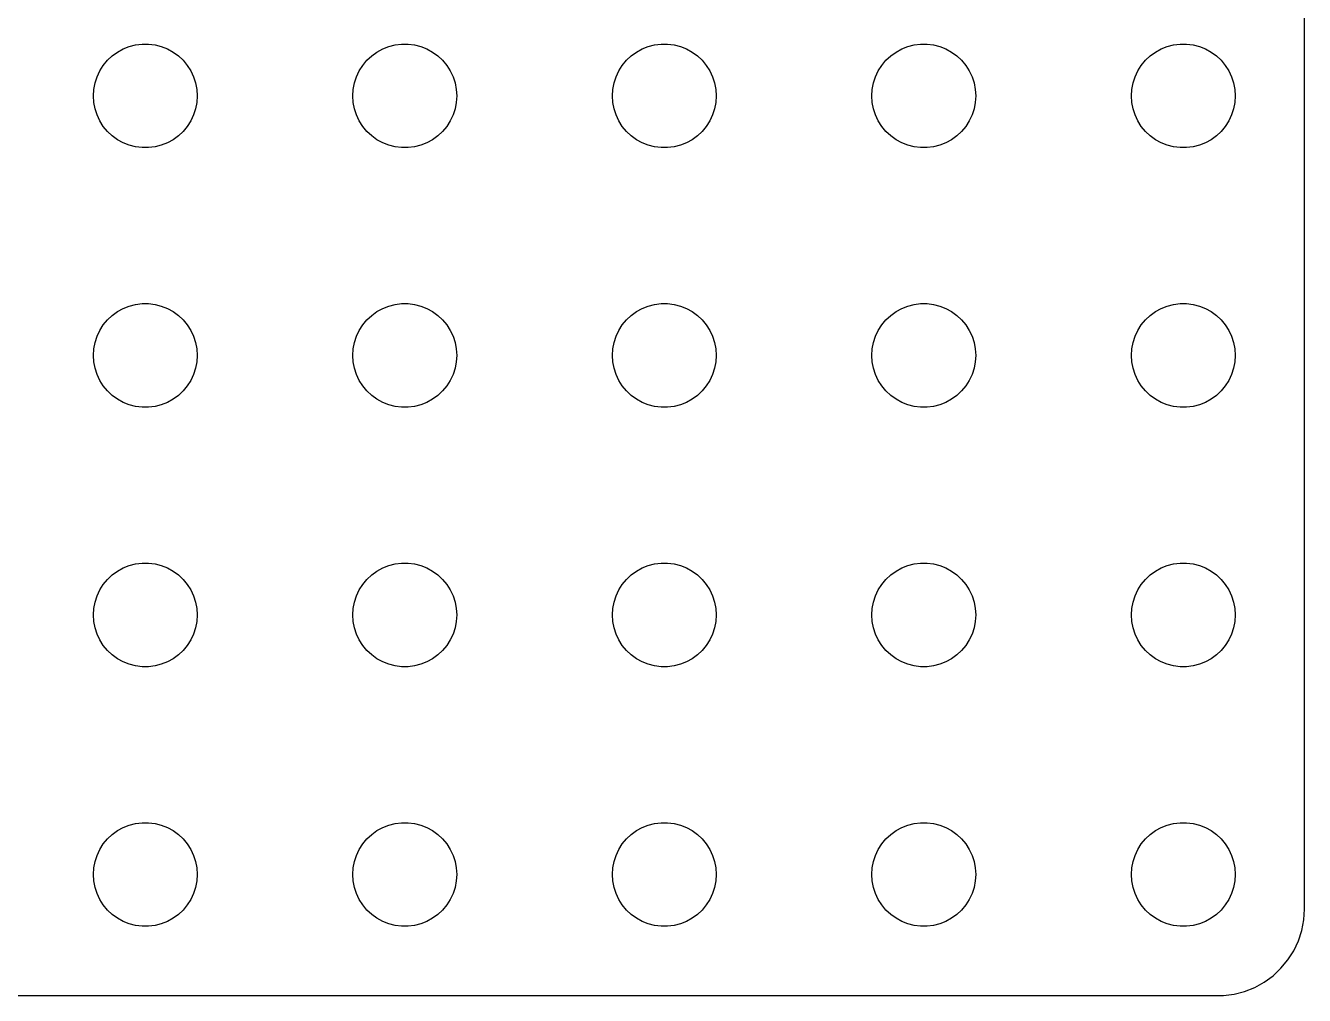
# Model space of a CAD drawing. Header units: metres. Extents: x -142 to 142, y -112 to 112.
# Drawn here: x 68.1 to 142, y -112 to -55.9 of the extents above; entities that cross this region are included whole.
import ezdxf

# ---------------------------------------------------------------- set-up
doc = ezdxf.new("R2010")
doc.units = ezdxf.units.M

msp = doc.modelspace()

# ---------------------------------------------------------------- linework, layer by layer
for p, q in [((142, -107), (142, 107)), ((73.0877, -57.6885), (73.3925, -57.467)), ((73.3925, -57.467), (73.7227, -57.2855)), ((73.7227, -57.2855), (74.073, -57.1468)), ((74.073, -57.1468), (74.4379, -57.0531)), ((74.4379, -57.0531), (74.8116, -57.0059)), ((74.8116, -57.0059), (75.1884, -57.0059)), ((75.1884, -57.0059), (75.5621, -57.0531)), ((75.5621, -57.0531), (75.927, -57.1468)), ((75.927, -57.1468), (76.2773, -57.2855)), ((76.2773, -57.2855), (76.6075, -57.467)), ((76.6075, -57.467), (76.9123, -57.6885)), ((88.0877, -57.6885), (88.3925, -57.467)), ((88.3925, -57.467), (88.7227, -57.2855)), ((88.7227, -57.2855), (89.073, -57.1468)), ((89.073, -57.1468), (89.4379, -57.0531)), ((89.4379, -57.0531), (89.8116, -57.0059)), ((89.8116, -57.0059), (90.1884, -57.0059)), ((90.1884, -57.0059), (90.5621, -57.0531)), ((90.5621, -57.0531), (90.927, -57.1468)), ((90.927, -57.1468), (91.2773, -57.2855)), ((91.2773, -57.2855), (91.6075, -57.467)), ((91.6075, -57.467), (91.9123, -57.6885)), ((103.088, -57.6885), (103.393, -57.467)), ((103.393, -57.467), (103.723, -57.2855)), ((103.723, -57.2855), (104.073, -57.1468)), ((104.073, -57.1468), (104.438, -57.0531)), ((104.438, -57.0531), (104.812, -57.0059)), ((104.812, -57.0059), (105.188, -57.0059)), ((105.188, -57.0059), (105.562, -57.0531)), ((105.562, -57.0531), (105.927, -57.1468)), ((105.927, -57.1468), (106.277, -57.2855)), ((106.277, -57.2855), (106.607, -57.467)), ((106.607, -57.467), (106.912, -57.6885)), ((118.088, -57.6885), (118.393, -57.467)), ((118.393, -57.467), (118.723, -57.2855)), ((118.723, -57.2855), (119.073, -57.1468)), ((119.073, -57.1468), (119.438, -57.0531)), ((119.438, -57.0531), (119.812, -57.0059)), ((119.812, -57.0059), (120.188, -57.0059)), ((120.188, -57.0059), (120.562, -57.0531)), ((120.562, -57.0531), (120.927, -57.1468)), ((120.927, -57.1468), (121.277, -57.2855)), ((121.277, -57.2855), (121.607, -57.467)), ((121.607, -57.467), (121.912, -57.6885)), ((133.088, -57.6885), (133.393, -57.467)), ((133.393, -57.467), (133.723, -57.2855)), ((133.723, -57.2855), (134.073, -57.1468)), ((134.073, -57.1468), (134.438, -57.0531)), ((134.438, -57.0531), (134.812, -57.0059)), ((134.812, -57.0059), (135.188, -57.0059)), ((135.188, -57.0059), (135.562, -57.0531)), ((135.562, -57.0531), (135.927, -57.1468)), ((135.927, -57.1468), (136.277, -57.2855)), ((136.277, -57.2855), (136.607, -57.467)), ((136.607, -57.467), (136.912, -57.6885)), ((72.3711, -58.5547), (72.573, -58.2366)), ((72.573, -58.2366), (72.8131, -57.9464)), ((72.8131, -57.9464), (73.0877, -57.6885)), ((76.9123, -57.6885), (77.1869, -57.9464)), ((77.1869, -57.9464), (77.427, -58.2366)), ((77.427, -58.2366), (77.6289, -58.5547)), ((87.3711, -58.5547), (87.573, -58.2366)), ((87.573, -58.2366), (87.8131, -57.9464)), ((87.8131, -57.9464), (88.0877, -57.6885)), ((91.9123, -57.6885), (92.1869, -57.9464)), ((92.1869, -57.9464), (92.427, -58.2366)), ((92.427, -58.2366), (92.6289, -58.5547)), ((102.371, -58.5547), (102.573, -58.2366)), ((102.573, -58.2366), (102.813, -57.9464)), ((102.813, -57.9464), (103.088, -57.6885)), ((106.912, -57.6885), (107.187, -57.9464)), ((107.187, -57.9464), (107.427, -58.2366)), ((107.427, -58.2366), (107.629, -58.5547)), ((117.371, -58.5547), (117.573, -58.2366)), ((117.573, -58.2366), (117.813, -57.9464)), ((117.813, -57.9464), (118.088, -57.6885)), ((121.912, -57.6885), (122.187, -57.9464)), ((122.187, -57.9464), (122.427, -58.2366)), ((122.427, -58.2366), (122.629, -58.5547)), ((132.371, -58.5547), (132.573, -58.2366)), ((132.573, -58.2366), (132.813, -57.9464)), ((132.813, -57.9464), (133.088, -57.6885)), ((136.912, -57.6885), (137.187, -57.9464)), ((137.187, -57.9464), (137.427, -58.2366)), ((137.427, -58.2366), (137.629, -58.5547)), ((72.0943, -59.2539), (72.2107, -58.8956)), ((72.2107, -58.8956), (72.3711, -58.5547)), ((77.6289, -58.5547), (77.7893, -58.8956)), ((77.7893, -58.8956), (77.9057, -59.2539)), ((87.0943, -59.2539), (87.2107, -58.8956)), ((87.2107, -58.8956), (87.3711, -58.5547)), ((92.6289, -58.5547), (92.7893, -58.8956)), ((92.7893, -58.8956), (92.9057, -59.2539)), ((102.094, -59.2539), (102.211, -58.8956)), ((102.211, -58.8956), (102.371, -58.5547)), ((107.629, -58.5547), (107.789, -58.8956)), ((107.789, -58.8956), (107.906, -59.2539)), ((117.094, -59.2539), (117.211, -58.8956)), ((117.211, -58.8956), (117.371, -58.5547)), ((122.629, -58.5547), (122.789, -58.8956)), ((122.789, -58.8956), (122.906, -59.2539)), ((132.094, -59.2539), (132.211, -58.8956)), ((132.211, -58.8956), (132.371, -58.5547)), ((137.629, -58.5547), (137.789, -58.8956)), ((137.789, -58.8956), (137.906, -59.2539)), ((72, -60), (72.0237, -59.624)), ((72.0237, -59.624), (72.0943, -59.2539)), ((77.9057, -59.2539), (77.9763, -59.624)), ((77.9763, -59.624), (78, -60)), ((87, -60), (87.0237, -59.624)), ((87.0237, -59.624), (87.0943, -59.2539)), ((92.9057, -59.2539), (92.9763, -59.624)), ((92.9763, -59.624), (93, -60)), ((102, -60), (102.024, -59.624)), ((102.024, -59.624), (102.094, -59.2539)), ((107.906, -59.2539), (107.976, -59.624)), ((107.976, -59.624), (108, -60)), ((117, -60), (117.024, -59.624)), ((117.024, -59.624), (117.094, -59.2539)), ((122.906, -59.2539), (122.976, -59.624)), ((122.976, -59.624), (123, -60)), ((132, -60), (132.024, -59.624)), ((132.024, -59.624), (132.094, -59.2539)), ((137.906, -59.2539), (137.976, -59.624)), ((137.976, -59.624), (138, -60)), ((72.0237, -60.376), (72, -60)), ((72.0943, -60.7461), (72.0237, -60.376)), ((77.9763, -60.376), (77.9057, -60.7461)), ((78, -60), (77.9763, -60.376)), ((87.0237, -60.376), (87, -60)), ((87.0943, -60.7461), (87.0237, -60.376)), ((92.9763, -60.376), (92.9057, -60.7461)), ((93, -60), (92.9763, -60.376)), ((102.024, -60.376), (102, -60)), ((102.094, -60.7461), (102.024, -60.376)), ((107.976, -60.376), (107.906, -60.7461)), ((108, -60), (107.976, -60.376)), ((117.024, -60.376), (117, -60)), ((117.094, -60.7461), (117.024, -60.376)), ((122.976, -60.376), (122.906, -60.7461)), ((123, -60), (122.976, -60.376)), ((132.024, -60.376), (132, -60)), ((132.094, -60.7461), (132.024, -60.376)), ((137.976, -60.376), (137.906, -60.7461)), ((138, -60), (137.976, -60.376)), ((72.2107, -61.1044), (72.0943, -60.7461)), ((72.3711, -61.4453), (72.2107, -61.1044)), ((77.7893, -61.1044), (77.6289, -61.4453)), ((77.9057, -60.7461), (77.7893, -61.1044)), ((87.2107, -61.1044), (87.0943, -60.7461)), ((87.3711, -61.4453), (87.2107, -61.1044)), ((92.7893, -61.1044), (92.6289, -61.4453)), ((92.9057, -60.7461), (92.7893, -61.1044)), ((102.211, -61.1044), (102.094, -60.7461)), ((102.371, -61.4453), (102.211, -61.1044)), ((107.789, -61.1044), (107.629, -61.4453)), ((107.906, -60.7461), (107.789, -61.1044)), ((117.211, -61.1044), (117.094, -60.7461)), ((117.371, -61.4453), (117.211, -61.1044)), ((122.789, -61.1044), (122.629, -61.4453)), ((122.906, -60.7461), (122.789, -61.1044)), ((132.211, -61.1044), (132.094, -60.7461)), ((132.371, -61.4453), (132.211, -61.1044)), ((137.789, -61.1044), (137.629, -61.4453)), ((137.906, -60.7461), (137.789, -61.1044)), ((72.573, -61.7634), (72.3711, -61.4453)), ((72.8131, -62.0536), (72.573, -61.7634)), ((73.0877, -62.3115), (72.8131, -62.0536)), ((77.1869, -62.0536), (76.9123, -62.3115)), ((77.427, -61.7634), (77.1869, -62.0536)), ((77.6289, -61.4453), (77.427, -61.7634)), ((87.573, -61.7634), (87.3711, -61.4453)), ((87.8131, -62.0536), (87.573, -61.7634)), ((88.0877, -62.3115), (87.8131, -62.0536)), ((92.1869, -62.0536), (91.9123, -62.3115)), ((92.427, -61.7634), (92.1869, -62.0536)), ((92.6289, -61.4453), (92.427, -61.7634)), ((102.573, -61.7634), (102.371, -61.4453)), ((102.813, -62.0536), (102.573, -61.7634)), ((103.088, -62.3115), (102.813, -62.0536)), ((107.187, -62.0536), (106.912, -62.3115)), ((107.427, -61.7634), (107.187, -62.0536)), ((107.629, -61.4453), (107.427, -61.7634)), ((117.573, -61.7634), (117.371, -61.4453)), ((117.813, -62.0536), (117.573, -61.7634)), ((118.088, -62.3115), (117.813, -62.0536)), ((122.187, -62.0536), (121.912, -62.3115)), ((122.427, -61.7634), (122.187, -62.0536)), ((122.629, -61.4453), (122.427, -61.7634)), ((132.573, -61.7634), (132.371, -61.4453)), ((132.813, -62.0536), (132.573, -61.7634)), ((133.088, -62.3115), (132.813, -62.0536)), ((137.187, -62.0536), (136.912, -62.3115)), ((137.427, -61.7634), (137.187, -62.0536)), ((137.629, -61.4453), (137.427, -61.7634)), ((73.3925, -62.533), (73.0877, -62.3115)), ((73.7227, -62.7145), (73.3925, -62.533)), ((74.073, -62.8532), (73.7227, -62.7145)), ((76.2773, -62.7145), (75.927, -62.8532)), ((76.6075, -62.533), (76.2773, -62.7145)), ((76.9123, -62.3115), (76.6075, -62.533)), ((88.3925, -62.533), (88.0877, -62.3115)), ((88.7227, -62.7145), (88.3925, -62.533)), ((89.073, -62.8532), (88.7227, -62.7145)), ((91.2773, -62.7145), (90.927, -62.8532)), ((91.6075, -62.533), (91.2773, -62.7145)), ((91.9123, -62.3115), (91.6075, -62.533)), ((103.393, -62.533), (103.088, -62.3115)), ((103.723, -62.7145), (103.393, -62.533)), ((104.073, -62.8532), (103.723, -62.7145)), ((106.277, -62.7145), (105.927, -62.8532)), ((106.607, -62.533), (106.277, -62.7145)), ((106.912, -62.3115), (106.607, -62.533)), ((118.393, -62.533), (118.088, -62.3115)), ((118.723, -62.7145), (118.393, -62.533)), ((119.073, -62.8532), (118.723, -62.7145)), ((121.277, -62.7145), (120.927, -62.8532)), ((121.607, -62.533), (121.277, -62.7145)), ((121.912, -62.3115), (121.607, -62.533)), ((133.393, -62.533), (133.088, -62.3115)), ((133.723, -62.7145), (133.393, -62.533)), ((134.073, -62.8532), (133.723, -62.7145)), ((136.277, -62.7145), (135.927, -62.8532)), ((136.607, -62.533), (136.277, -62.7145)), ((136.912, -62.3115), (136.607, -62.533)), ((74.4379, -62.9469), (74.073, -62.8532)), ((74.8116, -62.9941), (74.4379, -62.9469)), ((75.1884, -62.9941), (74.8116, -62.9941)), ((75.5621, -62.9469), (75.1884, -62.9941)), ((75.927, -62.8532), (75.5621, -62.9469)), ((89.4379, -62.9469), (89.073, -62.8532)), ((89.8116, -62.9941), (89.4379, -62.9469)), ((90.1884, -62.9941), (89.8116, -62.9941)), ((90.5621, -62.9469), (90.1884, -62.9941)), ((90.927, -62.8532), (90.5621, -62.9469)), ((104.438, -62.9469), (104.073, -62.8532)), ((104.812, -62.9941), (104.438, -62.9469)), ((105.188, -62.9941), (104.812, -62.9941)), ((105.562, -62.9469), (105.188, -62.9941)), ((105.927, -62.8532), (105.562, -62.9469)), ((119.438, -62.9469), (119.073, -62.8532)), ((119.812, -62.9941), (119.438, -62.9469)), ((120.188, -62.9941), (119.812, -62.9941)), ((120.562, -62.9469), (120.188, -62.9941)), ((120.927, -62.8532), (120.562, -62.9469)), ((134.438, -62.9469), (134.073, -62.8532)), ((134.812, -62.9941), (134.438, -62.9469)), ((135.188, -62.9941), (134.812, -62.9941)), ((135.562, -62.9469), (135.188, -62.9941)), ((135.927, -62.8532), (135.562, -62.9469)), ((73.3925, -72.467), (73.7227, -72.2855)), ((73.7227, -72.2855), (74.073, -72.1468)), ((74.073, -72.1468), (74.4379, -72.0531)), ((74.4379, -72.0531), (74.8116, -72.0059)), ((74.8116, -72.0059), (75.1884, -72.0059)), ((75.1884, -72.0059), (75.5621, -72.0531)), ((75.5621, -72.0531), (75.927, -72.1468)), ((75.927, -72.1468), (76.2773, -72.2855)), ((76.2773, -72.2855), (76.6075, -72.467)), ((88.3925, -72.467), (88.7227, -72.2855)), ((88.7227, -72.2855), (89.073, -72.1468)), ((89.073, -72.1468), (89.4379, -72.0531)), ((89.4379, -72.0531), (89.8116, -72.0059)), ((89.8116, -72.0059), (90.1884, -72.0059)), ((90.1884, -72.0059), (90.5621, -72.0531)), ((90.5621, -72.0531), (90.927, -72.1468)), ((90.927, -72.1468), (91.2773, -72.2855)), ((91.2773, -72.2855), (91.6075, -72.467)), ((103.393, -72.467), (103.723, -72.2855)), ((103.723, -72.2855), (104.073, -72.1468)), ((104.073, -72.1468), (104.438, -72.0531)), ((104.438, -72.0531), (104.812, -72.0059)), ((104.812, -72.0059), (105.188, -72.0059)), ((105.188, -72.0059), (105.562, -72.0531)), ((105.562, -72.0531), (105.927, -72.1468)), ((105.927, -72.1468), (106.277, -72.2855)), ((106.277, -72.2855), (106.607, -72.467)), ((118.393, -72.467), (118.723, -72.2855)), ((118.723, -72.2855), (119.073, -72.1468)), ((119.073, -72.1468), (119.438, -72.0531)), ((119.438, -72.0531), (119.812, -72.0059)), ((119.812, -72.0059), (120.188, -72.0059)), ((120.188, -72.0059), (120.562, -72.0531)), ((120.562, -72.0531), (120.927, -72.1468)), ((120.927, -72.1468), (121.277, -72.2855)), ((121.277, -72.2855), (121.607, -72.467)), ((133.393, -72.467), (133.723, -72.2855)), ((133.723, -72.2855), (134.073, -72.1468)), ((134.073, -72.1468), (134.438, -72.0531)), ((134.438, -72.0531), (134.812, -72.0059)), ((134.812, -72.0059), (135.188, -72.0059)), ((135.188, -72.0059), (135.562, -72.0531)), ((135.562, -72.0531), (135.927, -72.1468)), ((135.927, -72.1468), (136.277, -72.2855)), ((136.277, -72.2855), (136.607, -72.467)), ((72.573, -73.2366), (72.8131, -72.9464)), ((72.8131, -72.9464), (73.0877, -72.6885)), ((73.0877, -72.6885), (73.3925, -72.467)), ((76.6075, -72.467), (76.9123, -72.6885)), ((76.9123, -72.6885), (77.1869, -72.9464)), ((77.1869, -72.9464), (77.427, -73.2366)), ((87.573, -73.2366), (87.8131, -72.9464)), ((87.8131, -72.9464), (88.0877, -72.6885)), ((88.0877, -72.6885), (88.3925, -72.467)), ((91.6075, -72.467), (91.9123, -72.6885)), ((91.9123, -72.6885), (92.1869, -72.9464)), ((92.1869, -72.9464), (92.427, -73.2366)), ((102.573, -73.2366), (102.813, -72.9464)), ((102.813, -72.9464), (103.088, -72.6885)), ((103.088, -72.6885), (103.393, -72.467)), ((106.607, -72.467), (106.912, -72.6885)), ((106.912, -72.6885), (107.187, -72.9464)), ((107.187, -72.9464), (107.427, -73.2366)), ((117.573, -73.2366), (117.813, -72.9464)), ((117.813, -72.9464), (118.088, -72.6885)), ((118.088, -72.6885), (118.393, -72.467)), ((121.607, -72.467), (121.912, -72.6885)), ((121.912, -72.6885), (122.187, -72.9464)), ((122.187, -72.9464), (122.427, -73.2366)), ((132.573, -73.2366), (132.813, -72.9464)), ((132.813, -72.9464), (133.088, -72.6885)), ((133.088, -72.6885), (133.393, -72.467)), ((136.607, -72.467), (136.912, -72.6885)), ((136.912, -72.6885), (137.187, -72.9464)), ((137.187, -72.9464), (137.427, -73.2366)), ((72.0943, -74.2539), (72.2107, -73.8956)), ((72.2107, -73.8956), (72.3711, -73.5547)), ((72.3711, -73.5547), (72.573, -73.2366)), ((77.427, -73.2366), (77.6289, -73.5547)), ((77.6289, -73.5547), (77.7893, -73.8956)), ((77.7893, -73.8956), (77.9057, -74.2539)), ((87.0943, -74.2539), (87.2107, -73.8956)), ((87.2107, -73.8956), (87.3711, -73.5547)), ((87.3711, -73.5547), (87.573, -73.2366)), ((92.427, -73.2366), (92.6289, -73.5547)), ((92.6289, -73.5547), (92.7893, -73.8956)), ((92.7893, -73.8956), (92.9057, -74.2539)), ((102.094, -74.2539), (102.211, -73.8956)), ((102.211, -73.8956), (102.371, -73.5547)), ((102.371, -73.5547), (102.573, -73.2366)), ((107.427, -73.2366), (107.629, -73.5547)), ((107.629, -73.5547), (107.789, -73.8956)), ((107.789, -73.8956), (107.906, -74.2539)), ((117.094, -74.2539), (117.211, -73.8956)), ((117.211, -73.8956), (117.371, -73.5547)), ((117.371, -73.5547), (117.573, -73.2366)), ((122.427, -73.2366), (122.629, -73.5547)), ((122.629, -73.5547), (122.789, -73.8956)), ((122.789, -73.8956), (122.906, -74.2539)), ((132.094, -74.2539), (132.211, -73.8956)), ((132.211, -73.8956), (132.371, -73.5547)), ((132.371, -73.5547), (132.573, -73.2366)), ((137.427, -73.2366), (137.629, -73.5547)), ((137.629, -73.5547), (137.789, -73.8956)), ((137.789, -73.8956), (137.906, -74.2539)), ((72, -75), (72.0237, -74.624)), ((72.0237, -74.624), (72.0943, -74.2539)), ((77.9057, -74.2539), (77.9763, -74.624)), ((77.9763, -74.624), (78, -75)), ((87, -75), (87.0237, -74.624)), ((87.0237, -74.624), (87.0943, -74.2539)), ((92.9057, -74.2539), (92.9763, -74.624)), ((92.9763, -74.624), (93, -75)), ((102, -75), (102.024, -74.624)), ((102.024, -74.624), (102.094, -74.2539)), ((107.906, -74.2539), (107.976, -74.624)), ((107.976, -74.624), (108, -75)), ((117, -75), (117.024, -74.624)), ((117.024, -74.624), (117.094, -74.2539)), ((122.906, -74.2539), (122.976, -74.624)), ((122.976, -74.624), (123, -75)), ((132, -75), (132.024, -74.624)), ((132.024, -74.624), (132.094, -74.2539)), ((137.906, -74.2539), (137.976, -74.624)), ((137.976, -74.624), (138, -75)), ((72.0237, -75.376), (72, -75)), ((72.0943, -75.7461), (72.0237, -75.376)), ((77.9763, -75.376), (77.9057, -75.7461)), ((78, -75), (77.9763, -75.376)), ((87.0237, -75.376), (87, -75)), ((87.0943, -75.7461), (87.0237, -75.376)), ((92.9763, -75.376), (92.9057, -75.7461)), ((93, -75), (92.9763, -75.376)), ((102.024, -75.376), (102, -75)), ((102.094, -75.7461), (102.024, -75.376)), ((107.976, -75.376), (107.906, -75.7461)), ((108, -75), (107.976, -75.376)), ((117.024, -75.376), (117, -75)), ((117.094, -75.7461), (117.024, -75.376)), ((122.976, -75.376), (122.906, -75.7461)), ((123, -75), (122.976, -75.376)), ((132.024, -75.376), (132, -75)), ((132.094, -75.7461), (132.024, -75.376)), ((137.976, -75.376), (137.906, -75.7461)), ((138, -75), (137.976, -75.376)), ((72.2107, -76.1044), (72.0943, -75.7461)), ((72.3711, -76.4453), (72.2107, -76.1044)), ((77.7893, -76.1044), (77.6289, -76.4453)), ((77.9057, -75.7461), (77.7893, -76.1044)), ((87.2107, -76.1044), (87.0943, -75.7461)), ((87.3711, -76.4453), (87.2107, -76.1044)), ((92.7893, -76.1044), (92.6289, -76.4453)), ((92.9057, -75.7461), (92.7893, -76.1044)), ((102.211, -76.1044), (102.094, -75.7461)), ((102.371, -76.4453), (102.211, -76.1044)), ((107.789, -76.1044), (107.629, -76.4453)), ((107.906, -75.7461), (107.789, -76.1044)), ((117.211, -76.1044), (117.094, -75.7461)), ((117.371, -76.4453), (117.211, -76.1044)), ((122.789, -76.1044), (122.629, -76.4453)), ((122.906, -75.7461), (122.789, -76.1044)), ((132.211, -76.1044), (132.094, -75.7461)), ((132.371, -76.4453), (132.211, -76.1044)), ((137.789, -76.1044), (137.629, -76.4453)), ((137.906, -75.7461), (137.789, -76.1044)), ((72.573, -76.7634), (72.3711, -76.4453)), ((72.8131, -77.0536), (72.573, -76.7634)), ((77.427, -76.7634), (77.1869, -77.0536)), ((77.6289, -76.4453), (77.427, -76.7634)), ((87.573, -76.7634), (87.3711, -76.4453)), ((87.8131, -77.0536), (87.573, -76.7634)), ((92.427, -76.7634), (92.1869, -77.0536)), ((92.6289, -76.4453), (92.427, -76.7634)), ((102.573, -76.7634), (102.371, -76.4453)), ((102.813, -77.0536), (102.573, -76.7634)), ((107.427, -76.7634), (107.187, -77.0536)), ((107.629, -76.4453), (107.427, -76.7634)), ((117.573, -76.7634), (117.371, -76.4453)), ((117.813, -77.0536), (117.573, -76.7634)), ((122.427, -76.7634), (122.187, -77.0536)), ((122.629, -76.4453), (122.427, -76.7634)), ((132.573, -76.7634), (132.371, -76.4453)), ((132.813, -77.0536), (132.573, -76.7634)), ((137.427, -76.7634), (137.187, -77.0536)), ((137.629, -76.4453), (137.427, -76.7634)), ((73.0877, -77.3115), (72.8131, -77.0536)), ((73.3925, -77.533), (73.0877, -77.3115)), ((73.7227, -77.7145), (73.3925, -77.533)), ((76.6075, -77.533), (76.2773, -77.7145)), ((76.9123, -77.3115), (76.6075, -77.533)), ((77.1869, -77.0536), (76.9123, -77.3115)), ((88.0877, -77.3115), (87.8131, -77.0536)), ((88.3925, -77.533), (88.0877, -77.3115)), ((88.7227, -77.7145), (88.3925, -77.533)), ((91.6075, -77.533), (91.2773, -77.7145)), ((91.9123, -77.3115), (91.6075, -77.533)), ((92.1869, -77.0536), (91.9123, -77.3115)), ((103.088, -77.3115), (102.813, -77.0536)), ((103.393, -77.533), (103.088, -77.3115)), ((103.723, -77.7145), (103.393, -77.533)), ((106.607, -77.533), (106.277, -77.7145)), ((106.912, -77.3115), (106.607, -77.533)), ((107.187, -77.0536), (106.912, -77.3115)), ((118.088, -77.3115), (117.813, -77.0536)), ((118.393, -77.533), (118.088, -77.3115)), ((118.723, -77.7145), (118.393, -77.533)), ((121.607, -77.533), (121.277, -77.7145)), ((121.912, -77.3115), (121.607, -77.533)), ((122.187, -77.0536), (121.912, -77.3115)), ((133.088, -77.3115), (132.813, -77.0536)), ((133.393, -77.533), (133.088, -77.3115)), ((133.723, -77.7145), (133.393, -77.533)), ((136.607, -77.533), (136.277, -77.7145)), ((136.912, -77.3115), (136.607, -77.533)), ((137.187, -77.0536), (136.912, -77.3115)), ((74.073, -77.8532), (73.7227, -77.7145)), ((74.4379, -77.9469), (74.073, -77.8532)), ((74.8116, -77.9941), (74.4379, -77.9469)), ((75.1884, -77.9941), (74.8116, -77.9941)), ((75.5621, -77.9469), (75.1884, -77.9941)), ((75.927, -77.8532), (75.5621, -77.9469)), ((76.2773, -77.7145), (75.927, -77.8532)), ((89.073, -77.8532), (88.7227, -77.7145)), ((89.4379, -77.9469), (89.073, -77.8532)), ((89.8116, -77.9941), (89.4379, -77.9469)), ((90.1884, -77.9941), (89.8116, -77.9941)), ((90.5621, -77.9469), (90.1884, -77.9941)), ((90.927, -77.8532), (90.5621, -77.9469)), ((91.2773, -77.7145), (90.927, -77.8532)), ((104.073, -77.8532), (103.723, -77.7145)), ((104.438, -77.9469), (104.073, -77.8532)), ((104.812, -77.9941), (104.438, -77.9469)), ((105.188, -77.9941), (104.812, -77.9941)), ((105.562, -77.9469), (105.188, -77.9941)), ((105.927, -77.8532), (105.562, -77.9469)), ((106.277, -77.7145), (105.927, -77.8532)), ((119.073, -77.8532), (118.723, -77.7145)), ((119.438, -77.9469), (119.073, -77.8532)), ((119.812, -77.9941), (119.438, -77.9469)), ((120.188, -77.9941), (119.812, -77.9941)), ((120.562, -77.9469), (120.188, -77.9941)), ((120.927, -77.8532), (120.562, -77.9469)), ((121.277, -77.7145), (120.927, -77.8532)), ((134.073, -77.8532), (133.723, -77.7145)), ((134.438, -77.9469), (134.073, -77.8532)), ((134.812, -77.9941), (134.438, -77.9469)), ((135.188, -77.9941), (134.812, -77.9941)), ((135.562, -77.9469), (135.188, -77.9941)), ((135.927, -77.8532), (135.562, -77.9469)), ((136.277, -77.7145), (135.927, -77.8532)), ((73.7227, -87.2855), (74.073, -87.1468)), ((74.073, -87.1468), (74.4379, -87.0531)), ((74.4379, -87.0531), (74.8116, -87.0059)), ((74.8116, -87.0059), (75.1884, -87.0059)), ((75.1884, -87.0059), (75.5621, -87.0531)), ((75.5621, -87.0531), (75.927, -87.1468)), ((75.927, -87.1468), (76.2773, -87.2855)), ((88.7227, -87.2855), (89.073, -87.1468)), ((89.073, -87.1468), (89.4379, -87.0531)), ((89.4379, -87.0531), (89.8116, -87.0059)), ((89.8116, -87.0059), (90.1884, -87.0059)), ((90.1884, -87.0059), (90.5621, -87.0531)), ((90.5621, -87.0531), (90.927, -87.1468)), ((90.927, -87.1468), (91.2773, -87.2855)), ((103.723, -87.2855), (104.073, -87.1468)), ((104.073, -87.1468), (104.438, -87.0531)), ((104.438, -87.0531), (104.812, -87.0059)), ((104.812, -87.0059), (105.188, -87.0059)), ((105.188, -87.0059), (105.562, -87.0531)), ((105.562, -87.0531), (105.927, -87.1468)), ((105.927, -87.1468), (106.277, -87.2855)), ((118.723, -87.2855), (119.073, -87.1468)), ((119.073, -87.1468), (119.438, -87.0531)), ((119.438, -87.0531), (119.812, -87.0059)), ((119.812, -87.0059), (120.188, -87.0059)), ((120.188, -87.0059), (120.562, -87.0531)), ((120.562, -87.0531), (120.927, -87.1468)), ((120.927, -87.1468), (121.277, -87.2855)), ((133.723, -87.2855), (134.073, -87.1468)), ((134.073, -87.1468), (134.438, -87.0531)), ((134.438, -87.0531), (134.812, -87.0059)), ((134.812, -87.0059), (135.188, -87.0059)), ((135.188, -87.0059), (135.562, -87.0531)), ((135.562, -87.0531), (135.927, -87.1468)), ((135.927, -87.1468), (136.277, -87.2855)), ((72.573, -88.2366), (72.8131, -87.9464)), ((72.8131, -87.9464), (73.0877, -87.6885)), ((73.0877, -87.6885), (73.3925, -87.467)), ((73.3925, -87.467), (73.7227, -87.2855)), ((76.2773, -87.2855), (76.6075, -87.467)), ((76.6075, -87.467), (76.9123, -87.6885)), ((76.9123, -87.6885), (77.1869, -87.9464)), ((77.1869, -87.9464), (77.427, -88.2366)), ((87.573, -88.2366), (87.8131, -87.9464)), ((87.8131, -87.9464), (88.0877, -87.6885)), ((88.0877, -87.6885), (88.3925, -87.467)), ((88.3925, -87.467), (88.7227, -87.2855)), ((91.2773, -87.2855), (91.6075, -87.467)), ((91.6075, -87.467), (91.9123, -87.6885)), ((91.9123, -87.6885), (92.1869, -87.9464)), ((92.1869, -87.9464), (92.427, -88.2366)), ((102.573, -88.2366), (102.813, -87.9464)), ((102.813, -87.9464), (103.088, -87.6885)), ((103.088, -87.6885), (103.393, -87.467)), ((103.393, -87.467), (103.723, -87.2855)), ((106.277, -87.2855), (106.607, -87.467)), ((106.607, -87.467), (106.912, -87.6885)), ((106.912, -87.6885), (107.187, -87.9464)), ((107.187, -87.9464), (107.427, -88.2366)), ((117.573, -88.2366), (117.813, -87.9464)), ((117.813, -87.9464), (118.088, -87.6885)), ((118.088, -87.6885), (118.393, -87.467)), ((118.393, -87.467), (118.723, -87.2855)), ((121.277, -87.2855), (121.607, -87.467)), ((121.607, -87.467), (121.912, -87.6885)), ((121.912, -87.6885), (122.187, -87.9464)), ((122.187, -87.9464), (122.427, -88.2366)), ((132.573, -88.2366), (132.813, -87.9464)), ((132.813, -87.9464), (133.088, -87.6885)), ((133.088, -87.6885), (133.393, -87.467)), ((133.393, -87.467), (133.723, -87.2855)), ((136.277, -87.2855), (136.607, -87.467)), ((136.607, -87.467), (136.912, -87.6885)), ((136.912, -87.6885), (137.187, -87.9464)), ((137.187, -87.9464), (137.427, -88.2366)), ((72.2107, -88.8956), (72.3711, -88.5547)), ((72.3711, -88.5547), (72.573, -88.2366)), ((77.427, -88.2366), (77.6289, -88.5547)), ((77.6289, -88.5547), (77.7893, -88.8956)), ((87.2107, -88.8956), (87.3711, -88.5547)), ((87.3711, -88.5547), (87.573, -88.2366)), ((92.427, -88.2366), (92.6289, -88.5547)), ((92.6289, -88.5547), (92.7893, -88.8956)), ((102.211, -88.8956), (102.371, -88.5547)), ((102.371, -88.5547), (102.573, -88.2366)), ((107.427, -88.2366), (107.629, -88.5547)), ((107.629, -88.5547), (107.789, -88.8956)), ((117.211, -88.8956), (117.371, -88.5547)), ((117.371, -88.5547), (117.573, -88.2366)), ((122.427, -88.2366), (122.629, -88.5547)), ((122.629, -88.5547), (122.789, -88.8956)), ((132.211, -88.8956), (132.371, -88.5547)), ((132.371, -88.5547), (132.573, -88.2366)), ((137.427, -88.2366), (137.629, -88.5547)), ((137.629, -88.5547), (137.789, -88.8956)), ((72.0237, -89.624), (72.0943, -89.2539)), ((72.0943, -89.2539), (72.2107, -88.8956)), ((77.7893, -88.8956), (77.9057, -89.2539)), ((77.9057, -89.2539), (77.9763, -89.624)), ((87.0237, -89.624), (87.0943, -89.2539)), ((87.0943, -89.2539), (87.2107, -88.8956)), ((92.7893, -88.8956), (92.9057, -89.2539)), ((92.9057, -89.2539), (92.9763, -89.624)), ((102.024, -89.624), (102.094, -89.2539)), ((102.094, -89.2539), (102.211, -88.8956)), ((107.789, -88.8956), (107.906, -89.2539)), ((107.906, -89.2539), (107.976, -89.624)), ((117.024, -89.624), (117.094, -89.2539)), ((117.094, -89.2539), (117.211, -88.8956)), ((122.789, -88.8956), (122.906, -89.2539)), ((122.906, -89.2539), (122.976, -89.624)), ((132.024, -89.624), (132.094, -89.2539)), ((132.094, -89.2539), (132.211, -88.8956)), ((137.789, -88.8956), (137.906, -89.2539)), ((137.906, -89.2539), (137.976, -89.624)), ((72, -90), (72.0237, -89.624)), ((72.0237, -90.376), (72, -90)), ((77.9763, -89.624), (78, -90)), ((78, -90), (77.9763, -90.376)), ((87, -90), (87.0237, -89.624)), ((87.0237, -90.376), (87, -90)), ((92.9763, -89.624), (93, -90)), ((93, -90), (92.9763, -90.376)), ((102, -90), (102.024, -89.624)), ((102.024, -90.376), (102, -90)), ((107.976, -89.624), (108, -90)), ((108, -90), (107.976, -90.376)), ((117, -90), (117.024, -89.624)), ((117.024, -90.376), (117, -90)), ((122.976, -89.624), (123, -90)), ((123, -90), (122.976, -90.376)), ((132, -90), (132.024, -89.624)), ((132.024, -90.376), (132, -90)), ((137.976, -89.624), (138, -90)), ((138, -90), (137.976, -90.376)), ((72.0943, -90.7461), (72.0237, -90.376)), ((72.2107, -91.1044), (72.0943, -90.7461)), ((77.9057, -90.7461), (77.7893, -91.1044)), ((77.9763, -90.376), (77.9057, -90.7461)), ((87.0943, -90.7461), (87.0237, -90.376)), ((87.2107, -91.1044), (87.0943, -90.7461)), ((92.9057, -90.7461), (92.7893, -91.1044)), ((92.9763, -90.376), (92.9057, -90.7461)), ((102.094, -90.7461), (102.024, -90.376)), ((102.211, -91.1044), (102.094, -90.7461)), ((107.906, -90.7461), (107.789, -91.1044)), ((107.976, -90.376), (107.906, -90.7461)), ((117.094, -90.7461), (117.024, -90.376)), ((117.211, -91.1044), (117.094, -90.7461)), ((122.906, -90.7461), (122.789, -91.1044)), ((122.976, -90.376), (122.906, -90.7461)), ((132.094, -90.7461), (132.024, -90.376)), ((132.211, -91.1044), (132.094, -90.7461)), ((137.906, -90.7461), (137.789, -91.1044)), ((137.976, -90.376), (137.906, -90.7461)), ((72.3711, -91.4453), (72.2107, -91.1044)), ((72.573, -91.7634), (72.3711, -91.4453)), ((77.6289, -91.4453), (77.427, -91.7634)), ((77.7893, -91.1044), (77.6289, -91.4453)), ((87.3711, -91.4453), (87.2107, -91.1044)), ((87.573, -91.7634), (87.3711, -91.4453)), ((92.6289, -91.4453), (92.427, -91.7634)), ((92.7893, -91.1044), (92.6289, -91.4453)), ((102.371, -91.4453), (102.211, -91.1044)), ((102.573, -91.7634), (102.371, -91.4453)), ((107.629, -91.4453), (107.427, -91.7634)), ((107.789, -91.1044), (107.629, -91.4453)), ((117.371, -91.4453), (117.211, -91.1044)), ((117.573, -91.7634), (117.371, -91.4453)), ((122.629, -91.4453), (122.427, -91.7634)), ((122.789, -91.1044), (122.629, -91.4453)), ((132.371, -91.4453), (132.211, -91.1044)), ((132.573, -91.7634), (132.371, -91.4453)), ((137.629, -91.4453), (137.427, -91.7634)), ((137.789, -91.1044), (137.629, -91.4453)), ((72.8131, -92.0536), (72.573, -91.7634)), ((73.0877, -92.3115), (72.8131, -92.0536)), ((73.3925, -92.533), (73.0877, -92.3115)), ((76.9123, -92.3115), (76.6075, -92.533)), ((77.1869, -92.0536), (76.9123, -92.3115)), ((77.427, -91.7634), (77.1869, -92.0536)), ((87.8131, -92.0536), (87.573, -91.7634)), ((88.0877, -92.3115), (87.8131, -92.0536)), ((88.3925, -92.533), (88.0877, -92.3115)), ((91.9123, -92.3115), (91.6075, -92.533)), ((92.1869, -92.0536), (91.9123, -92.3115)), ((92.427, -91.7634), (92.1869, -92.0536)), ((102.813, -92.0536), (102.573, -91.7634)), ((103.088, -92.3115), (102.813, -92.0536)), ((103.393, -92.533), (103.088, -92.3115)), ((106.912, -92.3115), (106.607, -92.533)), ((107.187, -92.0536), (106.912, -92.3115)), ((107.427, -91.7634), (107.187, -92.0536)), ((117.813, -92.0536), (117.573, -91.7634)), ((118.088, -92.3115), (117.813, -92.0536)), ((118.393, -92.533), (118.088, -92.3115)), ((121.912, -92.3115), (121.607, -92.533)), ((122.187, -92.0536), (121.912, -92.3115)), ((122.427, -91.7634), (122.187, -92.0536)), ((132.813, -92.0536), (132.573, -91.7634)), ((133.088, -92.3115), (132.813, -92.0536)), ((133.393, -92.533), (133.088, -92.3115)), ((136.912, -92.3115), (136.607, -92.533)), ((137.187, -92.0536), (136.912, -92.3115)), ((137.427, -91.7634), (137.187, -92.0536)), ((73.7227, -92.7145), (73.3925, -92.533)), ((74.073, -92.8532), (73.7227, -92.7145)), ((74.4379, -92.9469), (74.073, -92.8532)), ((74.8116, -92.9941), (74.4379, -92.9469)), ((75.1884, -92.9941), (74.8116, -92.9941)), ((75.5621, -92.9469), (75.1884, -92.9941)), ((75.927, -92.8532), (75.5621, -92.9469)), ((76.2773, -92.7145), (75.927, -92.8532)), ((76.6075, -92.533), (76.2773, -92.7145)), ((88.7227, -92.7145), (88.3925, -92.533)), ((89.073, -92.8532), (88.7227, -92.7145)), ((89.4379, -92.9469), (89.073, -92.8532)), ((89.8116, -92.9941), (89.4379, -92.9469)), ((90.1884, -92.9941), (89.8116, -92.9941)), ((90.5621, -92.9469), (90.1884, -92.9941)), ((90.927, -92.8532), (90.5621, -92.9469)), ((91.2773, -92.7145), (90.927, -92.8532)), ((91.6075, -92.533), (91.2773, -92.7145)), ((103.723, -92.7145), (103.393, -92.533)), ((104.073, -92.8532), (103.723, -92.7145)), ((104.438, -92.9469), (104.073, -92.8532)), ((104.812, -92.9941), (104.438, -92.9469)), ((105.188, -92.9941), (104.812, -92.9941)), ((105.562, -92.9469), (105.188, -92.9941)), ((105.927, -92.8532), (105.562, -92.9469)), ((106.277, -92.7145), (105.927, -92.8532)), ((106.607, -92.533), (106.277, -92.7145)), ((118.723, -92.7145), (118.393, -92.533)), ((119.073, -92.8532), (118.723, -92.7145)), ((119.438, -92.9469), (119.073, -92.8532)), ((119.812, -92.9941), (119.438, -92.9469)), ((120.188, -92.9941), (119.812, -92.9941)), ((120.562, -92.9469), (120.188, -92.9941)), ((120.927, -92.8532), (120.562, -92.9469)), ((121.277, -92.7145), (120.927, -92.8532)), ((121.607, -92.533), (121.277, -92.7145)), ((133.723, -92.7145), (133.393, -92.533)), ((134.073, -92.8532), (133.723, -92.7145)), ((134.438, -92.9469), (134.073, -92.8532)), ((134.812, -92.9941), (134.438, -92.9469)), ((135.188, -92.9941), (134.812, -92.9941)), ((135.562, -92.9469), (135.188, -92.9941)), ((135.927, -92.8532), (135.562, -92.9469)), ((136.277, -92.7145), (135.927, -92.8532)), ((136.607, -92.533), (136.277, -92.7145)), ((74.4379, -102.053), (74.8116, -102.006)), ((74.8116, -102.006), (75.1884, -102.006)), ((75.1884, -102.006), (75.5621, -102.053)), ((89.4379, -102.053), (89.8116, -102.006)), ((89.8116, -102.006), (90.1884, -102.006)), ((90.1884, -102.006), (90.5621, -102.053)), ((104.438, -102.053), (104.812, -102.006)), ((104.812, -102.006), (105.188, -102.006)), ((105.188, -102.006), (105.562, -102.053)), ((119.438, -102.053), (119.812, -102.006)), ((119.812, -102.006), (120.188, -102.006)), ((120.188, -102.006), (120.562, -102.053)), ((134.438, -102.053), (134.812, -102.006)), ((134.812, -102.006), (135.188, -102.006)), ((135.188, -102.006), (135.562, -102.053)), ((72.8131, -102.946), (73.0877, -102.688)), ((73.0877, -102.688), (73.3925, -102.467)), ((73.3925, -102.467), (73.7227, -102.286)), ((73.7227, -102.286), (74.073, -102.147)), ((74.073, -102.147), (74.4379, -102.053)), ((75.5621, -102.053), (75.927, -102.147)), ((75.927, -102.147), (76.2773, -102.286)), ((76.2773, -102.286), (76.6075, -102.467)), ((76.6075, -102.467), (76.9123, -102.688)), ((76.9123, -102.688), (77.1869, -102.946)), ((87.8131, -102.946), (88.0877, -102.688)), ((88.0877, -102.688), (88.3925, -102.467)), ((88.3925, -102.467), (88.7227, -102.286)), ((88.7227, -102.286), (89.073, -102.147)), ((89.073, -102.147), (89.4379, -102.053)), ((90.5621, -102.053), (90.927, -102.147)), ((90.927, -102.147), (91.2773, -102.286)), ((91.2773, -102.286), (91.6075, -102.467)), ((91.6075, -102.467), (91.9123, -102.688)), ((91.9123, -102.688), (92.1869, -102.946)), ((102.813, -102.946), (103.088, -102.688)), ((103.088, -102.688), (103.393, -102.467)), ((103.393, -102.467), (103.723, -102.286)), ((103.723, -102.286), (104.073, -102.147)), ((104.073, -102.147), (104.438, -102.053)), ((105.562, -102.053), (105.927, -102.147)), ((105.927, -102.147), (106.277, -102.286)), ((106.277, -102.286), (106.607, -102.467)), ((106.607, -102.467), (106.912, -102.688)), ((106.912, -102.688), (107.187, -102.946)), ((117.813, -102.946), (118.088, -102.688)), ((118.088, -102.688), (118.393, -102.467)), ((118.393, -102.467), (118.723, -102.286)), ((118.723, -102.286), (119.073, -102.147)), ((119.073, -102.147), (119.438, -102.053)), ((120.562, -102.053), (120.927, -102.147)), ((120.927, -102.147), (121.277, -102.286)), ((121.277, -102.286), (121.607, -102.467)), ((121.607, -102.467), (121.912, -102.688)), ((121.912, -102.688), (122.187, -102.946)), ((132.813, -102.946), (133.088, -102.688)), ((133.088, -102.688), (133.393, -102.467)), ((133.393, -102.467), (133.723, -102.286)), ((133.723, -102.286), (134.073, -102.147)), ((134.073, -102.147), (134.438, -102.053)), ((135.562, -102.053), (135.927, -102.147)), ((135.927, -102.147), (136.277, -102.286)), ((136.277, -102.286), (136.607, -102.467)), ((136.607, -102.467), (136.912, -102.688)), ((136.912, -102.688), (137.187, -102.946)), ((72.3711, -103.555), (72.573, -103.237)), ((72.573, -103.237), (72.8131, -102.946)), ((77.1869, -102.946), (77.427, -103.237)), ((77.427, -103.237), (77.6289, -103.555)), ((87.3711, -103.555), (87.573, -103.237)), ((87.573, -103.237), (87.8131, -102.946)), ((92.1869, -102.946), (92.427, -103.237)), ((92.427, -103.237), (92.6289, -103.555)), ((102.371, -103.555), (102.573, -103.237)), ((102.573, -103.237), (102.813, -102.946)), ((107.187, -102.946), (107.427, -103.237)), ((107.427, -103.237), (107.629, -103.555)), ((117.371, -103.555), (117.573, -103.237)), ((117.573, -103.237), (117.813, -102.946)), ((122.187, -102.946), (122.427, -103.237)), ((122.427, -103.237), (122.629, -103.555)), ((132.371, -103.555), (132.573, -103.237)), ((132.573, -103.237), (132.813, -102.946)), ((137.187, -102.946), (137.427, -103.237)), ((137.427, -103.237), (137.629, -103.555)), ((72.0943, -104.254), (72.2107, -103.896)), ((72.2107, -103.896), (72.3711, -103.555)), ((77.6289, -103.555), (77.7893, -103.896)), ((77.7893, -103.896), (77.9057, -104.254)), ((87.0943, -104.254), (87.2107, -103.896)), ((87.2107, -103.896), (87.3711, -103.555)), ((92.6289, -103.555), (92.7893, -103.896)), ((92.7893, -103.896), (92.9057, -104.254)), ((102.094, -104.254), (102.211, -103.896)), ((102.211, -103.896), (102.371, -103.555)), ((107.629, -103.555), (107.789, -103.896)), ((107.789, -103.896), (107.906, -104.254)), ((117.094, -104.254), (117.211, -103.896)), ((117.211, -103.896), (117.371, -103.555)), ((122.629, -103.555), (122.789, -103.896)), ((122.789, -103.896), (122.906, -104.254)), ((132.094, -104.254), (132.211, -103.896)), ((132.211, -103.896), (132.371, -103.555)), ((137.629, -103.555), (137.789, -103.896)), ((137.789, -103.896), (137.906, -104.254)), ((72, -105), (72.0237, -104.624)), ((72.0237, -104.624), (72.0943, -104.254)), ((77.9057, -104.254), (77.9763, -104.624)), ((77.9763, -104.624), (78, -105)), ((87, -105), (87.0237, -104.624)), ((87.0237, -104.624), (87.0943, -104.254)), ((92.9057, -104.254), (92.9763, -104.624)), ((92.9763, -104.624), (93, -105)), ((102, -105), (102.024, -104.624)), ((102.024, -104.624), (102.094, -104.254)), ((107.906, -104.254), (107.976, -104.624)), ((107.976, -104.624), (108, -105)), ((117, -105), (117.024, -104.624)), ((117.024, -104.624), (117.094, -104.254)), ((122.906, -104.254), (122.976, -104.624)), ((122.976, -104.624), (123, -105)), ((132, -105), (132.024, -104.624)), ((132.024, -104.624), (132.094, -104.254)), ((137.906, -104.254), (137.976, -104.624)), ((137.976, -104.624), (138, -105)), ((72.0237, -105.376), (72, -105)), ((72.0943, -105.746), (72.0237, -105.376)), ((77.9763, -105.376), (77.9057, -105.746)), ((78, -105), (77.9763, -105.376)), ((87.0237, -105.376), (87, -105)), ((87.0943, -105.746), (87.0237, -105.376)), ((92.9763, -105.376), (92.9057, -105.746)), ((93, -105), (92.9763, -105.376)), ((102.024, -105.376), (102, -105)), ((102.094, -105.746), (102.024, -105.376)), ((107.976, -105.376), (107.906, -105.746)), ((108, -105), (107.976, -105.376)), ((117.024, -105.376), (117, -105)), ((117.094, -105.746), (117.024, -105.376)), ((122.976, -105.376), (122.906, -105.746)), ((123, -105), (122.976, -105.376)), ((132.024, -105.376), (132, -105)), ((132.094, -105.746), (132.024, -105.376)), ((137.976, -105.376), (137.906, -105.746)), ((138, -105), (137.976, -105.376)), ((72.2107, -106.104), (72.0943, -105.746)), ((72.3711, -106.445), (72.2107, -106.104)), ((77.7893, -106.104), (77.6289, -106.445)), ((77.9057, -105.746), (77.7893, -106.104)), ((87.2107, -106.104), (87.0943, -105.746)), ((87.3711, -106.445), (87.2107, -106.104)), ((92.7893, -106.104), (92.6289, -106.445)), ((92.9057, -105.746), (92.7893, -106.104)), ((102.211, -106.104), (102.094, -105.746)), ((102.371, -106.445), (102.211, -106.104)), ((107.789, -106.104), (107.629, -106.445)), ((107.906, -105.746), (107.789, -106.104)), ((117.211, -106.104), (117.094, -105.746)), ((117.371, -106.445), (117.211, -106.104)), ((122.789, -106.104), (122.629, -106.445)), ((122.906, -105.746), (122.789, -106.104)), ((132.211, -106.104), (132.094, -105.746)), ((132.371, -106.445), (132.211, -106.104)), ((137.789, -106.104), (137.629, -106.445)), ((137.906, -105.746), (137.789, -106.104)), ((72.573, -106.763), (72.3711, -106.445)), ((72.8131, -107.054), (72.573, -106.763)), ((73.0877, -107.312), (72.8131, -107.054)), ((77.1869, -107.054), (76.9123, -107.312)), ((77.427, -106.763), (77.1869, -107.054)), ((77.6289, -106.445), (77.427, -106.763)), ((87.573, -106.763), (87.3711, -106.445)), ((87.8131, -107.054), (87.573, -106.763)), ((88.0877, -107.312), (87.8131, -107.054)), ((92.1869, -107.054), (91.9123, -107.312)), ((92.427, -106.763), (92.1869, -107.054)), ((92.6289, -106.445), (92.427, -106.763)), ((102.573, -106.763), (102.371, -106.445)), ((102.813, -107.054), (102.573, -106.763)), ((103.088, -107.312), (102.813, -107.054)), ((107.187, -107.054), (106.912, -107.312)), ((107.427, -106.763), (107.187, -107.054)), ((107.629, -106.445), (107.427, -106.763)), ((117.573, -106.763), (117.371, -106.445)), ((117.813, -107.054), (117.573, -106.763)), ((118.088, -107.312), (117.813, -107.054)), ((122.187, -107.054), (121.912, -107.312)), ((122.427, -106.763), (122.187, -107.054)), ((122.629, -106.445), (122.427, -106.763)), ((132.573, -106.763), (132.371, -106.445)), ((132.813, -107.054), (132.573, -106.763)), ((133.088, -107.312), (132.813, -107.054)), ((137.187, -107.054), (136.912, -107.312)), ((137.427, -106.763), (137.187, -107.054)), ((137.629, -106.445), (137.427, -106.763)), ((141.961, -107.627), (142, -107)), ((73.3925, -107.533), (73.0877, -107.312)), ((73.7227, -107.714), (73.3925, -107.533)), ((74.073, -107.853), (73.7227, -107.714)), ((74.4379, -107.947), (74.073, -107.853)), ((75.927, -107.853), (75.5621, -107.947)), ((76.2773, -107.714), (75.927, -107.853)), ((76.6075, -107.533), (76.2773, -107.714)), ((76.9123, -107.312), (76.6075, -107.533)), ((88.3925, -107.533), (88.0877, -107.312)), ((88.7227, -107.714), (88.3925, -107.533)), ((89.073, -107.853), (88.7227, -107.714)), ((89.4379, -107.947), (89.073, -107.853)), ((90.927, -107.853), (90.5621, -107.947)), ((91.2773, -107.714), (90.927, -107.853)), ((91.6075, -107.533), (91.2773, -107.714)), ((91.9123, -107.312), (91.6075, -107.533)), ((103.393, -107.533), (103.088, -107.312)), ((103.723, -107.714), (103.393, -107.533)), ((104.073, -107.853), (103.723, -107.714)), ((104.438, -107.947), (104.073, -107.853)), ((105.927, -107.853), (105.562, -107.947)), ((106.277, -107.714), (105.927, -107.853)), ((106.607, -107.533), (106.277, -107.714)), ((106.912, -107.312), (106.607, -107.533)), ((118.393, -107.533), (118.088, -107.312)), ((118.723, -107.714), (118.393, -107.533)), ((119.073, -107.853), (118.723, -107.714)), ((119.438, -107.947), (119.073, -107.853)), ((120.927, -107.853), (120.562, -107.947)), ((121.277, -107.714), (120.927, -107.853)), ((121.607, -107.533), (121.277, -107.714)), ((121.912, -107.312), (121.607, -107.533)), ((133.393, -107.533), (133.088, -107.312)), ((133.723, -107.714), (133.393, -107.533)), ((134.073, -107.853), (133.723, -107.714)), ((134.438, -107.947), (134.073, -107.853)), ((135.927, -107.853), (135.562, -107.947)), ((136.277, -107.714), (135.927, -107.853)), ((136.607, -107.533), (136.277, -107.714)), ((136.912, -107.312), (136.607, -107.533)), ((141.843, -108.243), (141.961, -107.627)), ((74.8116, -107.994), (74.4379, -107.947)), ((75.1884, -107.994), (74.8116, -107.994)), ((75.5621, -107.947), (75.1884, -107.994)), ((89.8116, -107.994), (89.4379, -107.947)), ((90.1884, -107.994), (89.8116, -107.994)), ((90.5621, -107.947), (90.1884, -107.994)), ((104.812, -107.994), (104.438, -107.947)), ((105.188, -107.994), (104.812, -107.994)), ((105.562, -107.947), (105.188, -107.994)), ((119.812, -107.994), (119.438, -107.947)), ((120.188, -107.994), (119.812, -107.994)), ((120.562, -107.947), (120.188, -107.994)), ((134.812, -107.994), (134.438, -107.947)), ((135.188, -107.994), (134.812, -107.994)), ((135.562, -107.947), (135.188, -107.994)), ((141.649, -108.841), (141.843, -108.243)), ((141.382, -109.409), (141.649, -108.841)), ((140.645, -110.423), (141.045, -109.939)), ((141.045, -109.939), (141.382, -109.409)), ((139.679, -111.222), (140.187, -110.853)), ((140.187, -110.853), (140.645, -110.423)), ((138.545, -111.755), (139.129, -111.524)), ((139.129, -111.524), (139.679, -111.222)), ((-137.314, -111.99), (137.314, -111.99)), ((137.314, -111.99), (137.937, -111.911)), ((137.937, -111.911), (138.545, -111.755))]:
    msp.add_line(p, q)

doc.saveas('drawing.dxf')
